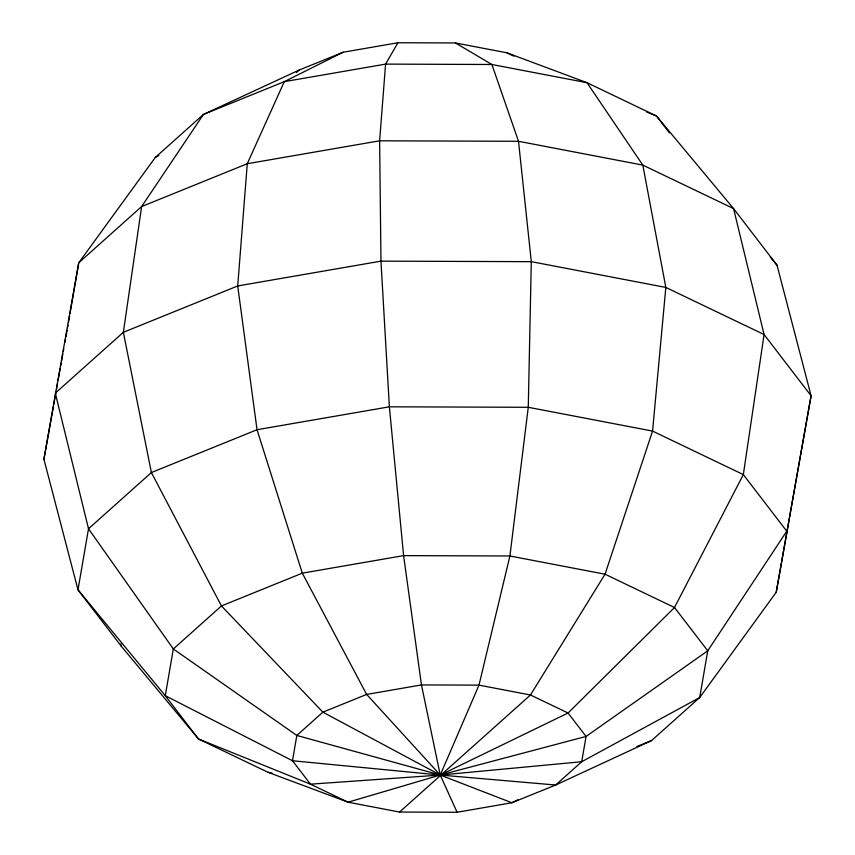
<?xml version="1.0" encoding="UTF-8"?>
<svg xmlns="http://www.w3.org/2000/svg" width="855" height="855" viewBox="0 0 855 855"><rect width="100%" height="100%" fill="white"/><g stroke="black" fill="none" stroke-linecap="round" stroke-linejoin="round"><path stroke-width="1.28" d="M43.915 459.231L78.756 262.774L155.3 157.459L203.426 114.442L299.336 69.982L343.101 52.241L397.917 42.75L455.448 42.953L506.93 52.807L587.011 82.711L656.49 116.002L733.579 208.599L777.013 265.189L811.085 395.769L776.244 592.226L699.7 697.541L651.574 740.558L555.664 785.018L511.899 802.76L457.083 812.25L399.552 812.047L348.071 802.193L267.989 772.289L198.51 738.998L121.421 646.401L77.987 589.811L43.915 459.231L53.363 406.638M68.453 322.517L69.576 316.019M70.025 313.422L78.756 262.774L141.631 206.557L203.426 114.442L284.288 81.663L343.101 52.241M776.244 592.226L811.085 395.769L764.081 334.529L733.579 208.599L642.81 165.101L518.515 141.289L379.631 140.808L247.277 163.722L141.631 206.557L123.355 332.306L151.388 472.548L221.445 605.939L322.88 712.162L440.24 775.047L511.899 802.76L517.788 799.82M53.833 404.009L55.96 392.178M56.43 389.549L57.606 382.976M58.076 380.347L60.203 368.516M60.684 365.887L61.154 363.257M61.624 360.628L62.8 354.055M63.281 351.426L63.751 348.797M64.927 342.224L65.397 339.595M65.878 336.966L67.053 330.383M67.524 327.754L67.994 325.124M397.917 42.75L385.584 64.114L379.631 140.808L380.956 261.149L389.378 406.809L403.603 555.622L421.462 684.93L440.24 775.047L457.083 812.25M399.552 812.047L530.474 694.987L605.041 574.207L652.568 431.091L665.831 287.43L642.81 165.101L587.011 82.711L491.882 64.488L385.584 64.114L284.288 81.663L247.277 163.722L237.711 285.955L257.034 429.723L302.307 573.16L366.645 694.42L440.24 775.047L555.664 785.018L581.71 761.73L699.7 697.541L707.748 650.815L786.76 531.19L743.337 474.6L652.568 431.091L528.272 407.29L389.378 406.809L257.034 429.723L151.388 472.548L88.514 528.764L77.987 589.811L165.272 695.692L198.51 738.998L310.472 784.174L348.071 802.193L440.24 775.047L586.07 736.444L707.748 650.815L674.51 607.51L605.041 574.207L509.911 555.985L403.603 555.622L302.307 573.16L221.445 605.939L173.33 648.966L165.272 695.692L292.485 760.736L440.24 775.047L581.71 761.73L586.07 736.444L568.073 713.006L530.474 694.987L478.992 685.133L421.462 684.93L366.645 694.42L322.88 712.162L296.835 735.45L292.485 760.736L310.472 784.174L440.24 775.047L568.073 713.006L674.51 607.51L743.337 474.6L764.081 334.529L665.831 287.43L531.297 261.662L380.956 261.149L237.711 285.955L123.355 332.306L55.297 393.15L88.514 528.764L173.33 648.966L296.835 735.45L440.24 775.047L478.992 685.133L509.911 555.985L528.272 407.29L531.297 261.662L518.515 141.289L491.882 64.488L455.448 42.953M296.439 72.568L299.336 69.982M155.3 157.459L158.806 155.557M636.868 746.522L651.574 740.558M267.989 772.289L271.901 773.038M646.647 112.037L656.49 116.002L669.454 132.91M506.93 52.807L513.983 56.184M770.227 256.96L777.013 265.189M120.79 643.804L121.421 646.401"/></g></svg>
